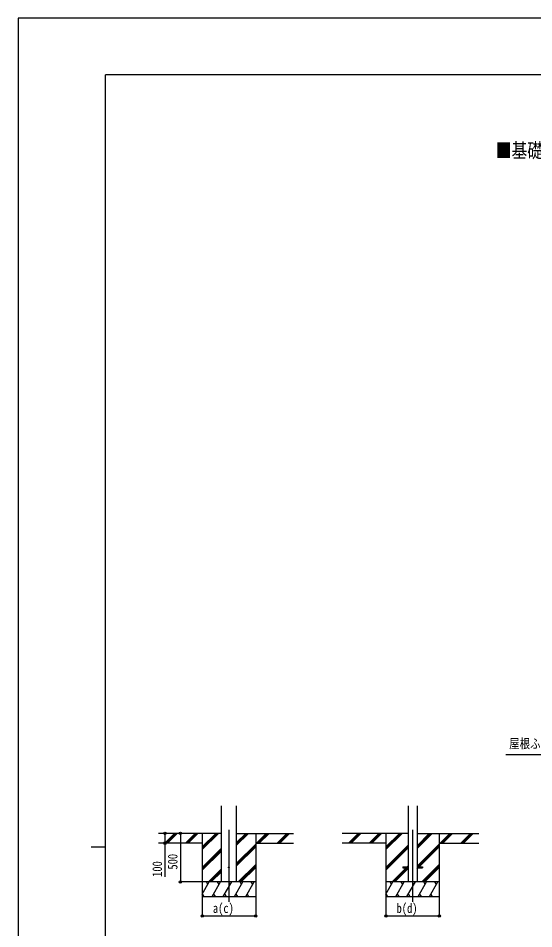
# Model space of a CAD drawing. Units: millimetres, scale not verified. Extents: x -12615 to 12615, y -8910 to 8910.
# Drawn here: x -12615 to -7305, y -471 to 8910 of the extents above; entities that cross this region are included whole.
import ezdxf
from ezdxf.enums import TextEntityAlignment as Align

# ---------------------------------------------------------------- set-up
doc = ezdxf.new("R2010")
doc.units = ezdxf.units.MM
doc.header["$LTSCALE"] = 40
for name, color, linetype in [('0-2_USER1', 3, 'Continuous'), ('0-3_YKK_12', 2, 'Continuous'), ('0-4_YKK_13', 4, 'Continuous'), ('0-5_YKK_A1', 4, 'Continuous'), ('0-6_YKK_D', 6, 'Continuous'), ('0-7_YKK_ZWAK', 7, 'Continuous')]:
    doc.layers.add(name, color=color, linetype=linetype)
doc.styles.add('ＭＳ ゴシック', font='')
doc.styles.get('ＭＳ ゴシック').set_extended_font_data('MS Gothic')

msp = doc.modelspace()

# ---------------------------------------------------------------- linework, layer by layer
at = {"layer": '0-3_YKK_12'}
for p, q in [((-10444.18, 549.83), (-10444.18, -193.49)), ((-8552.6, 549.83), (-8552.6, -193.49))]:
    msp.add_line(p, q, dxfattribs=at)
at = {"layer": '0-4_YKK_13'}
for p, q in [((-8652.6, 166.09), (-8652.6, 157.09)), ((-8652.6, 166.09), (-8597.8, 166.09)), ((-8652.6, 157.09), (-8597.8, 157.09)), ((-8507.4, 166.09), (-8452.6, 166.09)), ((-8507.4, 157.09), (-8452.6, 157.09)), ((-8452.6, 166.09), (-8452.6, 157.09))]:
    msp.add_line(p, q, dxfattribs=at)
msp.add_circle((-10444.18, 161.59), 5, dxfattribs=at)
at = {"layer": '0-5_YKK_A1'}
for p, q in [((-10521.93, 11.59), (-10521.93, 796.94)), ((-10366.43, 11.59), (-10366.43, 796.94)), ((-8597.8, 796.94), (-8597.8, 11.59)), ((-8507.4, 796.94), (-8507.4, 11.59)), ((-10521.93, 511.59), (-11170.13, 511.59)), ((-11103.44, 412.99), (-11004.84, 511.59)), ((-11090.7, 411.59), (-10990.7, 511.59)), ((-11076.56, 411.59), (-10976.56, 511.59)), ((-10891.31, 412.99), (-10792.71, 511.59)), ((-10878.57, 411.59), (-10778.57, 511.59)), ((-10864.43, 411.59), (-10764.43, 511.59)), ((-10719.18, 511.59), (-10719.18, -138.41)), ((-10719.18, 344.71), (-10552.29, 511.59)), ((-10719.18, 358.85), (-10566.44, 511.59)), ((-10719.18, 373), (-10580.58, 511.59)), ((-10366.43, 389.09), (-10243.93, 511.59)), ((-10366.43, 403.24), (-10258.07, 511.59)), ((-10366.43, 417.38), (-10272.21, 511.59)), ((-10366.43, 511.59), (-9778.56, 511.59)), ((-10169.18, 511.59), (-10169.18, -138.41)), ((-10160.08, 411.59), (-10060.08, 511.59)), ((-10145.94, 411.59), (-10045.94, 511.59)), ((-10131.79, 411.59), (-10031.79, 511.59)), ((-9947.95, 411.59), (-9847.94, 511.59)), ((-9933.8, 411.59), (-9833.8, 511.59)), ((-9919.66, 411.59), (-9819.66, 511.59)), ((-8597.8, 511.59), (-9278.56, 511.59)), ((-9211.87, 412.99), (-9113.27, 511.59)), ((-9199.13, 411.59), (-9099.13, 511.59)), ((-9184.99, 411.59), (-9084.99, 511.59)), ((-8999.74, 412.99), (-8901.14, 511.59)), ((-8987, 411.59), (-8887, 511.59)), ((-8972.86, 411.59), (-8872.85, 511.59)), ((-8827.6, 511.59), (-8827.6, -138.41)), ((-8827.6, 344.71), (-8660.72, 511.59)), ((-8827.6, 358.85), (-8674.86, 511.59)), ((-8827.6, 373), (-8689.01, 511.59)), ((-8507.4, 356.54), (-8352.35, 511.59)), ((-8507.4, 370.69), (-8366.5, 511.59)), ((-8507.4, 384.83), (-8380.64, 511.59)), ((-8507.4, 511.59), (-7869.4, 511.59)), ((-8277.6, 511.59), (-8277.6, -138.41)), ((-8268.51, 411.59), (-8168.51, 511.59)), ((-8254.37, 411.59), (-8154.36, 511.59)), ((-8240.22, 411.59), (-8140.22, 511.59)), ((-8056.38, 411.59), (-7956.37, 511.59)), ((-8042.23, 411.59), (-7942.23, 511.59)), ((-8028.09, 411.59), (-7928.09, 511.59)), ((-10719.18, 411.59), (-11170.13, 411.59)), ((-10366.43, 205.25), (-10169.18, 402.49)), ((-10366.43, 191.1), (-10169.18, 388.35)), ((-10169.18, 411.59), (-9778.56, 411.59)), ((-8827.6, 411.59), (-9278.56, 411.59)), ((-8827.6, 160.86), (-8597.8, 390.66)), ((-8827.6, 146.72), (-8597.8, 376.52)), ((-8507.4, 172.7), (-8277.6, 402.49)), ((-8499.87, 166.09), (-8277.6, 388.35)), ((-8277.6, 411.59), (-7869.4, 411.59)), ((-10719.18, 160.86), (-10521.93, 358.11)), ((-10719.18, 146.72), (-10521.93, 343.97)), ((-10719.18, 132.58), (-10521.93, 329.83)), ((-10366.43, 176.96), (-10169.18, 374.21)), ((-8827.6, 132.58), (-8597.8, 362.38)), ((-8485.73, 166.09), (-8277.6, 374.21)), ((-10347.95, 11.59), (-10169.18, 190.36)), ((-8456.38, 11.59), (-8277.6, 190.36)), ((-10656.32, 11.59), (-10521.93, 145.98)), ((-10642.17, 11.59), (-10521.93, 131.84)), ((-10628.03, 11.59), (-10521.93, 117.7)), ((-10333.81, 11.59), (-10169.18, 176.22)), ((-10319.67, 11.59), (-10169.18, 162.08)), ((-8764.75, 11.59), (-8619.25, 157.09)), ((-8750.6, 11.59), (-8605.1, 157.09)), ((-8736.46, 11.59), (-8597.8, 150.25)), ((-8610.24, 166.09), (-8597.8, 178.53)), ((-8507.4, 144.41), (-8494.73, 157.09)), ((-8442.24, 11.59), (-8277.6, 176.22)), ((-8428.09, 11.59), (-8277.6, 162.08)), ((-10169.18, 11.59), (-10719.18, 11.59)), ((-10719.18, -113.86), (-10646.75, 11.59)), ((-10661.75, -14.39), (-10676.75, 11.59)), ((-10617.88, -138.41), (-10531.28, 11.59)), ((-10546.28, -14.39), (-10561.28, 11.59)), ((-10502.41, -138.41), (-10415.81, 11.59)), ((-10430.81, -14.39), (-10445.81, 11.59)), ((-10386.94, -138.41), (-10300.34, 11.59)), ((-10315.34, -14.39), (-10330.34, 11.59)), ((-10271.47, -138.41), (-10184.87, 11.59)), ((-10199.87, -14.39), (-10214.87, 11.59)), ((-8277.6, 11.59), (-8827.6, 11.59)), ((-8827.6, -113.86), (-8755.18, 11.59)), ((-8770.18, -14.39), (-8785.18, 11.59)), ((-8726.31, -138.41), (-8639.71, 11.59)), ((-8654.71, -14.39), (-8669.71, 11.59)), ((-8610.84, -138.41), (-8524.24, 11.59)), ((-8539.24, -14.39), (-8554.24, 11.59)), ((-8495.37, -138.41), (-8408.77, 11.59)), ((-8423.77, -14.39), (-8438.77, 11.59)), ((-8379.9, -138.41), (-8293.3, 11.59)), ((-8308.3, -14.39), (-8323.3, 11.59)), ((-10719.18, -138.41), (-10169.18, -138.41)), ((-10718.35, -112.43), (-10703.35, -138.41)), ((-10602.88, -112.43), (-10587.88, -138.41)), ((-10487.41, -112.43), (-10472.41, -138.41)), ((-10371.94, -112.43), (-10356.94, -138.41)), ((-10256.47, -112.43), (-10241.47, -138.41)), ((-8827.6, -138.41), (-8277.6, -138.41)), ((-8826.78, -112.43), (-8811.78, -138.41)), ((-8711.31, -112.43), (-8696.31, -138.41)), ((-8595.84, -112.43), (-8580.84, -138.41)), ((-8480.37, -112.43), (-8465.37, -138.41)), ((-8364.9, -112.43), (-8349.9, -138.41))]:
    msp.add_line(p, q, dxfattribs=at)
at = {"layer": '0-6_YKK_D'}
for p, q in [((-10944.23, 511.59), (-10944.23, 11.59)), ((-10720.18, 11.59), (-10945.23, 11.59)), ((-10719.18, -138.41), (-10719.18, -339.41)), ((-10169.18, -138.41), (-10169.18, -339.41)), ((-8827.6, -138.41), (-8827.6, -339.41)), ((-8277.6, -138.41), (-8277.6, -339.41)), ((-10719.18, -338.41), (-10169.18, -338.41)), ((-8827.6, -338.41), (-8277.6, -338.41))]:
    msp.add_line(p, q, dxfattribs=at)
for points in [[(-5925.98, 1033.9), (-5969.63, 1060.28), (-6402.33, 1321.8), (-7593.31, 1321.8)], [(-11103.51, 511.59), (-11103.51, 411.59), (-11103.51, 63.19)]]:
    msp.add_lwpolyline(points, dxfattribs=at)
for centre in [(-11103.51, 511.59), (-10944.23, 511.59), (-11103.51, 411.59), (-10944.23, 11.59), (-10719.18, -338.41), (-10169.18, -338.41), (-8827.6, -338.41), (-8277.6, -338.41)]:
    msp.add_circle(centre, 12.75, dxfattribs=at)
at = {"layer": '0-7_YKK_ZWAK'}
for p, q in [((11685.06, 8325), (-11714.94, 8325)), ((-11714.94, -7575), (-11714.94, 8325)), ((-11864.94, 375), (-11714.94, 375))]:
    msp.add_line(p, q, dxfattribs=at)
msp.add_lwpolyline([(-12615, -8910), (12615, -8910), (12615, 8910), (-12615, 8910)], close=True, dxfattribs=at)

# ---------------------------------------------------------------- texts
at = {"layer": '0-2_USER1', "style": 'ＭＳ ゴシック', "width": 0.8}
msp.add_text('■基礎配置図', height=148.5, dxfattribs=at).set_placement((-7695.6, 7428.67), align=Align.BOTTOM_LEFT)
at = {"layer": '0-6_YKK_D', "style": 'ＭＳ ゴシック', "width": 0.8}
for s, p in [('屋根ふき材補強部品', (-7558.33, 1357.96)), ('a(c)', (-10609.78, -337.61)), ('b(d)', (-8718.2, -337.61))]:
    msp.add_text(s, height=98.97, dxfattribs=at).set_placement(p, align=Align.BOTTOM_LEFT)
for s, p in [('500', (-10945.03, 139.19)), ('100', (-11104.31, 63.99))]:
    msp.add_text(s, height=98.97, rotation=90, dxfattribs=at).set_placement(p, align=Align.BOTTOM_LEFT)

doc.saveas('drawing.dxf')
